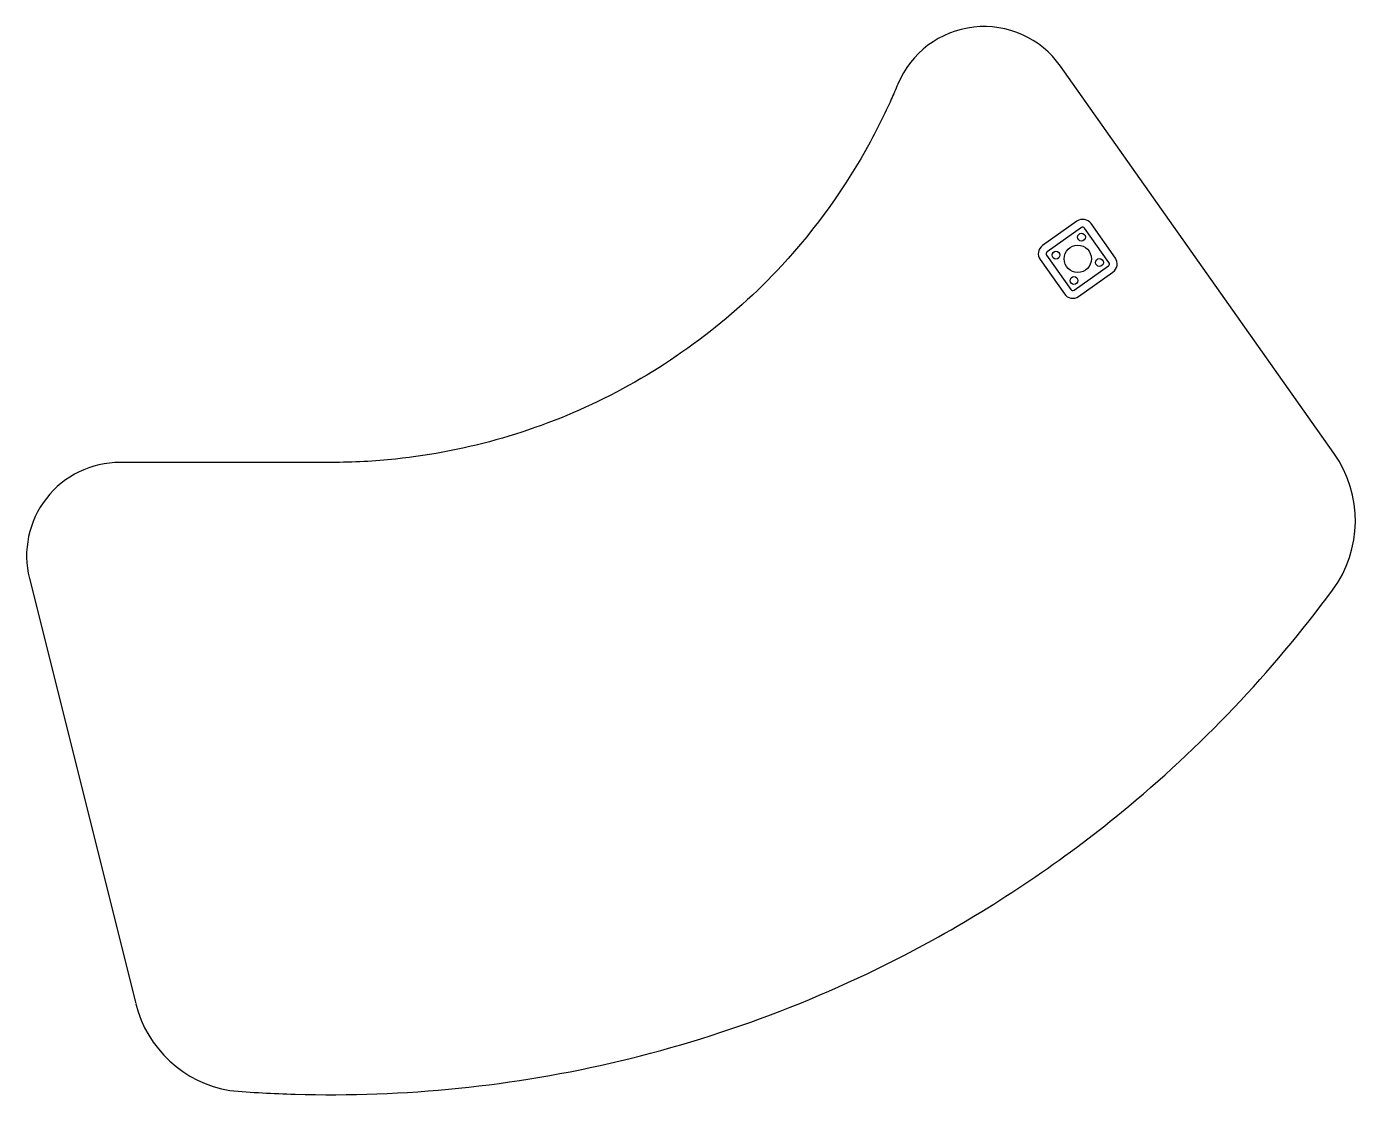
# Model space of a CAD drawing. Header units: millimetres. Extents: x -11 to 160, y -42 to 96.
import ezdxf

# ---------------------------------------------------------------- set-up
doc = ezdxf.new("R2010")
doc.units = ezdxf.units.MM
doc.layers.get('0').update_dxf_attribs({"linetype": 'CONTINUOUS'})

msp = doc.modelspace()

# ---------------------------------------------------------------- linework, layer by layer
for p, q in [((156.92, 41.15), (121.8, 90.85)), ((28.23, 39.98), (1.07, 39.98)), ((-10.57, 25.07), (3.08, -29.5))]:
    msp.add_line(p, q)
for points in [[(119.2, 66.01), (122.31, 61.6, 0.414214), (124.12, 61.29), (128.53, 64.41, 0.414214), (128.85, 66.22), (125.73, 70.63, 0.414214), (123.92, 70.94), (119.51, 67.82, 0.414214)], [(123.55, 62.11), (127.96, 65.22, 0.414214), (128.03, 65.64), (124.91, 70.05, 0.414214), (124.49, 70.12), (120.08, 67.01, 0.414214), (120.01, 66.59), (123.13, 62.18, 0.414214)]]:
    msp.add_lwpolyline(points, format="xyb", close=True)
for centre, radius in [((124.5, 68.9), 0.5), ((121.23, 66.59), 0.5), ((124.02, 66.11), 1.75), ((126.81, 65.64), 0.5), ((123.54, 63.33), 0.5)]:
    msp.add_circle(centre, radius)
for centre, radius, start, end in [((112, 83.93), 12, 35.2474, 157.4741), ((144.67, 32.49), 15, -36.5047, 35.2474), ((1.07, 27.98), 12, 90, 194.0474), ((17.63, -25.86), 15, 194.0474, 260.5466)]:
    msp.add_arc(centre, radius, start, end)
for points, knots in [([(100.91, 88.53), (100.64, 87.88), (100.37, 87.23), (100.08, 86.59), (99.66, 85.64), (99.22, 84.71), (98.76, 83.78), (98.31, 82.88), (97.85, 81.98), (97.36, 81.09), (94.26, 75.38), (90.44, 70.05), (86.03, 65.27), (79.54, 58.25), (71.76, 52.43), (63.19, 48.18), (54.83, 44.03), (45.73, 41.39), (36.45, 40.41)], [0, 0, 0, 0, 0.025, 0.025, 0.025, 0.061745, 0.061745, 0.061745, 0.097602, 0.097602, 0.097602, 0.328746, 0.328746, 0.328746, 0.668473, 0.668473, 0.668473, 1, 1, 1, 1]), ([(23.53, -41.12), (37.55, -41.54), (51.62, -40.09), (65.26, -36.84), (79.24, -33.52), (92.77, -28.29), (105.36, -21.36), (113.92, -16.64), (122.06, -11.13), (129.62, -4.93), (139.78, 3.41), (148.91, 13), (156.73, 23.57)], [-1, -1, -1, -1, -0.726719, -0.726719, -0.726719, -0.446679, -0.446679, -0.446679, -0.256144, -0.256144, -0.256144, 0, 0, 0, 0])]:
    msp.add_open_spline(points, degree=3, knots=knots)
for points in [[(36.45, 40.41), (33.72, 40.13), (30.98, 39.98), (28.23, 39.98)], [(15.17, -40.66), (17.95, -40.89), (20.74, -41.04), (23.53, -41.12)]]:
    msp.add_open_spline(points, degree=3)

doc.saveas('drawing.dxf')
